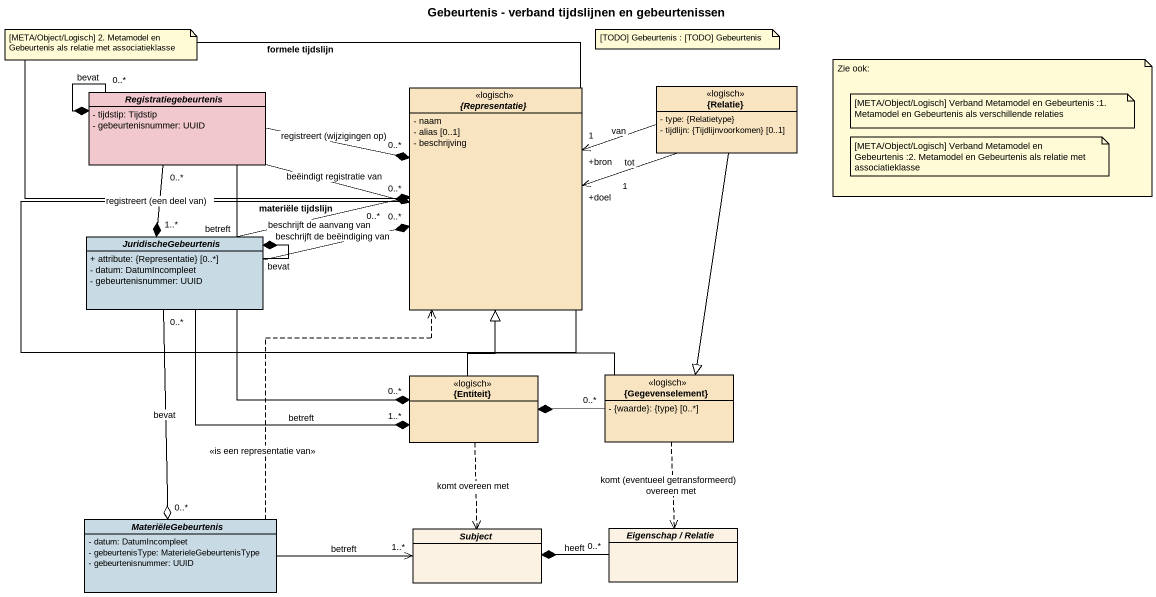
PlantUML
@startuml
title Gebeurtenis - verband tijdslijnen en gebeurtenissen
hide circle
hide empty members
skinparam classAttributeIconSize 0
rectangle "formele tijdslijn" as formele_tijdslijn {
  abstract class Registratiegebeurtenis #F0C8CD {
    - tijdstip: Tijdstip
    - gebeurtenisnummer: UUID
  }
}
abstract class "{Representatie}" as Representatie <<logisch>> #F8E4C0 {
  - naam
  - alias [0..1]
  - beschrijving
}
class "{Relatie}" as Relatie <<logisch>> #F8E4C0 {
  - type: {Relatietype}
  - tijdlijn: {Tijdlijnvoorkomen} [0..1]
}
rectangle "materiële tijdslijn" as materiële_tijdslijn {
  abstract class JuridischeGebeurtenis #C8DAE3 {
    + attribute: {Representatie} [0..*]
    - datum: DatumIncompleet
    - gebeurtenisnummer: UUID
  }
}
class "{Entiteit}" as Entiteit <<logisch>> #F8E4C0
class "{Gegevenselement}" as Gegevenselement <<logisch>> #F8E4C0 {
  - {waarde}: {type} [0..*]
}
abstract class MateriëleGebeurtenis #C8DAE3 {
  - datum: DatumIncompleet
  - gebeurtenisType: MaterieleGebeurtenisType
  - gebeurtenisnummer: UUID
}
abstract class Subject #FCF2E3
abstract class "Eigenschap / Relatie" as Eigenschap_Relatie #FCF2E3
Registratiegebeurtenis "0..*" --* Registratiegebeurtenis : bevat
Registratiegebeurtenis -right-* "0..*" Representatie : beëindigt registratie van
Registratiegebeurtenis -right-* "0..*" Representatie : registreert (wijzigingen op)
Registratiegebeurtenis "0..*" --* "1..*" JuridischeGebeurtenis : registreert (een deel van)
Registratiegebeurtenis --* "0..*" Entiteit : betreft
Relatie -left-> "+bron\n1" Representatie : van
Relatie -left-> "+doel\n1" Representatie : tot
Relatie --|> Gegevenselement
JuridischeGebeurtenis -right-* "0..*" Representatie : beschrijft de beëindiging van
JuridischeGebeurtenis -right-* "0..*" Representatie : beschrijft de aanvang van
JuridischeGebeurtenis --* JuridischeGebeurtenis : bevat
JuridischeGebeurtenis -right-* "1..*" Entiteit : betreft
JuridischeGebeurtenis "0..*" --o "0..*" MateriëleGebeurtenis : bevat
Entiteit -up-|> Representatie
Entiteit ..> Subject : komt overeen met
Gegevenselement -up-|> Representatie
Gegevenselement "0..*" -left-* Entiteit
Gegevenselement ..> Eigenschap_Relatie : komt (eventueel getransformeerd) overeen met
MateriëleGebeurtenis .up.> Representatie : <<is een representatie van>>
MateriëleGebeurtenis -right-> "1..*" Subject : betreft
Eigenschap_Relatie "0..*" -left-* Subject : heeft
note as N1
  [META/Object/Logisch] 2. Metamodel en Gebeurtenis als relatie met associatieklasse
end note
note as N2
  [TODO] Gebeurtenis : [TODO] Gebeurtenis
end note
note as N3
  Zie ook:
end note
note as N4
  [META/Object/Logisch] Verband Metamodel en Gebeurtenis :1. Metamodel en Gebeurtenis als verschillende relaties
end note
note as N5
  [META/Object/Logisch] Verband Metamodel en Gebeurtenis :2. Metamodel en Gebeurtenis als relatie met associatieklasse
end note
@enduml
